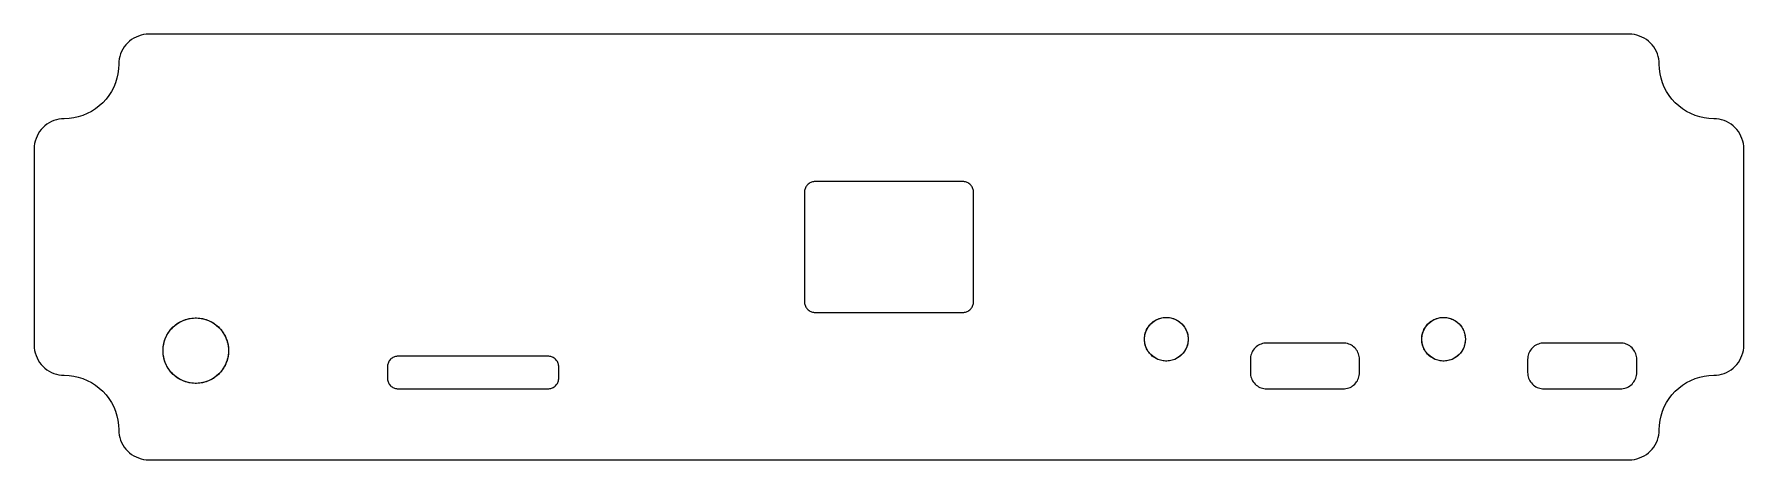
# Model space of a CAD drawing. Header units: millimetres. Extents: x -78 to 78, y -7 to 32.
import ezdxf

# ---------------------------------------------------------------- set-up
doc = ezdxf.new("R2010")
doc.units = ezdxf.units.MM

msp = doc.modelspace()

# ---------------------------------------------------------------- linework, layer by layer
at = {"layer": 'drills_NPTH'}
for centre, radius in [((-63.5, 3), 3), ((25.4, 4.05), 2), ((50.8, 4.05), 2)]:
    msp.add_circle(centre, radius, dxfattribs=at)
at = {"layer": 'holes'}
for points in [[(-7.75, 7.5), (-7.75, 7.41), (-7.73, 7.33), (-7.72, 7.24), (-7.69, 7.16), (-7.66, 7.08), (-7.62, 7), (-7.57, 6.93), (-7.52, 6.86), (-7.46, 6.79), (-7.39, 6.73), (-7.32, 6.68), (-7.25, 6.63), (-7.17, 6.59), (-7.09, 6.56), (-7.01, 6.53), (-6.92, 6.52), (-6.84, 6.5), (-6.75, 6.5), (6.75, 6.5), (6.84, 6.5), (6.92, 6.52), (7.01, 6.53), (7.09, 6.56), (7.17, 6.59), (7.25, 6.63), (7.32, 6.68), (7.39, 6.73), (7.46, 6.79), (7.52, 6.86), (7.57, 6.93), (7.62, 7), (7.66, 7.08), (7.69, 7.16), (7.72, 7.24), (7.73, 7.33), (7.75, 7.41), (7.75, 7.5), (7.75, 17.5), (7.75, 17.59), (7.73, 17.67), (7.72, 17.76), (7.69, 17.84), (7.66, 17.92), (7.62, 18), (7.57, 18.07), (7.52, 18.14), (7.46, 18.21), (7.39, 18.27), (7.32, 18.32), (7.25, 18.37), (7.17, 18.41), (7.09, 18.44), (7.01, 18.47), (6.92, 18.48), (6.84, 18.5), (6.75, 18.5), (-6.75, 18.5), (-6.84, 18.5), (-6.92, 18.48), (-7.01, 18.47), (-7.09, 18.44), (-7.17, 18.41), (-7.25, 18.37), (-7.32, 18.32), (-7.39, 18.27), (-7.46, 18.21), (-7.52, 18.14), (-7.57, 18.07), (-7.62, 18), (-7.66, 17.92), (-7.69, 17.84), (-7.72, 17.76), (-7.73, 17.67), (-7.75, 17.59), (-7.75, 17.5), (-7.75, 7.5)], [(-60.5, 2.93), (-60.51, 2.78), (-60.52, 2.63), (-60.54, 2.49), (-60.57, 2.34), (-60.61, 2.2), (-60.65, 2.06), (-60.7, 1.92), (-60.76, 1.78), (-60.82, 1.65), (-60.89, 1.52), (-60.96, 1.39), (-61.05, 1.27), (-61.13, 1.15), (-61.23, 1.04), (-61.33, 0.93), (-61.43, 0.83), (-61.54, 0.73), (-61.65, 0.63), (-61.77, 0.55), (-61.89, 0.46), (-62.02, 0.39), (-62.15, 0.32), (-62.28, 0.26), (-62.42, 0.2), (-62.56, 0.15), (-62.7, 0.11), (-62.84, 0.07), (-62.99, 0.04), (-63.13, 0.02), (-63.28, 0.01), (-63.43, 0), (-63.57, 0), (-63.72, 0.01), (-63.87, 0.02), (-64.01, 0.04), (-64.16, 0.07), (-64.3, 0.11), (-64.44, 0.15), (-64.58, 0.2), (-64.72, 0.26), (-64.85, 0.32), (-64.98, 0.39), (-65.11, 0.46), (-65.23, 0.55), (-65.35, 0.63), (-65.46, 0.73), (-65.57, 0.83), (-65.67, 0.93), (-65.77, 1.04), (-65.87, 1.15), (-65.95, 1.27), (-66.04, 1.39), (-66.11, 1.52), (-66.18, 1.65), (-66.24, 1.78), (-66.3, 1.92), (-66.35, 2.06), (-66.39, 2.2), (-66.43, 2.34), (-66.46, 2.49), (-66.48, 2.63), (-66.49, 2.78), (-66.5, 2.93), (-66.5, 3.07), (-66.49, 3.22), (-66.48, 3.37), (-66.46, 3.51), (-66.43, 3.66), (-66.39, 3.8), (-66.35, 3.94), (-66.3, 4.08), (-66.24, 4.22), (-66.18, 4.35), (-66.11, 4.48), (-66.04, 4.61), (-65.95, 4.73), (-65.87, 4.85), (-65.77, 4.96), (-65.67, 5.07), (-65.57, 5.17), (-65.46, 5.27), (-65.35, 5.37), (-65.23, 5.45), (-65.11, 5.54), (-64.98, 5.61), (-64.85, 5.68), (-64.72, 5.74), (-64.58, 5.8), (-64.44, 5.85), (-64.3, 5.89), (-64.16, 5.93), (-64.01, 5.96), (-63.87, 5.98), (-63.72, 5.99), (-63.57, 6), (-63.43, 6), (-63.28, 5.99), (-63.13, 5.98), (-62.99, 5.96), (-62.84, 5.93), (-62.7, 5.89), (-62.56, 5.85), (-62.42, 5.8), (-62.28, 5.74), (-62.15, 5.68), (-62.02, 5.61), (-61.89, 5.54), (-61.77, 5.45), (-61.65, 5.37), (-61.54, 5.27), (-61.43, 5.17), (-61.33, 5.07), (-61.23, 4.96), (-61.13, 4.85), (-61.05, 4.73), (-60.96, 4.61), (-60.89, 4.48), (-60.82, 4.35), (-60.76, 4.22), (-60.7, 4.08), (-60.65, 3.94), (-60.61, 3.8), (-60.57, 3.66), (-60.54, 3.51), (-60.52, 3.37), (-60.51, 3.22), (-60.5, 3.07), (-60.5, 2.93)], [(27.4, 3.99), (27.39, 3.87), (27.38, 3.75), (27.36, 3.63), (27.33, 3.51), (27.29, 3.4), (27.25, 3.28), (27.2, 3.17), (27.14, 3.07), (27.08, 2.96), (27.01, 2.86), (26.94, 2.77), (26.86, 2.68), (26.77, 2.59), (26.68, 2.51), (26.59, 2.44), (26.49, 2.37), (26.38, 2.31), (26.28, 2.25), (26.17, 2.2), (26.05, 2.16), (25.94, 2.12), (25.82, 2.09), (25.7, 2.07), (25.58, 2.06), (25.46, 2.05), (25.34, 2.05), (25.22, 2.06), (25.1, 2.07), (24.98, 2.09), (24.86, 2.12), (24.75, 2.16), (24.63, 2.2), (24.52, 2.25), (24.42, 2.31), (24.31, 2.37), (24.21, 2.44), (24.12, 2.51), (24.03, 2.59), (23.94, 2.68), (23.86, 2.77), (23.79, 2.86), (23.72, 2.96), (23.66, 3.07), (23.6, 3.17), (23.55, 3.28), (23.51, 3.4), (23.47, 3.51), (23.44, 3.63), (23.42, 3.75), (23.41, 3.87), (23.4, 3.99), (23.4, 4.11), (23.41, 4.23), (23.42, 4.35), (23.44, 4.47), (23.47, 4.59), (23.51, 4.7), (23.55, 4.82), (23.6, 4.93), (23.66, 5.03), (23.72, 5.14), (23.79, 5.24), (23.86, 5.33), (23.94, 5.42), (24.03, 5.51), (24.12, 5.59), (24.21, 5.66), (24.31, 5.73), (24.42, 5.79), (24.52, 5.85), (24.63, 5.9), (24.75, 5.94), (24.86, 5.98), (24.98, 6.01), (25.1, 6.03), (25.22, 6.04), (25.34, 6.05), (25.46, 6.05), (25.58, 6.04), (25.7, 6.03), (25.82, 6.01), (25.94, 5.98), (26.05, 5.94), (26.17, 5.9), (26.28, 5.85), (26.38, 5.79), (26.49, 5.73), (26.59, 5.66), (26.68, 5.59), (26.77, 5.51), (26.86, 5.42), (26.94, 5.33), (27.01, 5.24), (27.08, 5.14), (27.14, 5.03), (27.2, 4.93), (27.25, 4.82), (27.29, 4.7), (27.33, 4.59), (27.36, 4.47), (27.38, 4.35), (27.39, 4.23), (27.4, 4.11), (27.4, 3.99)], [(52.8, 3.99), (52.79, 3.87), (52.78, 3.75), (52.76, 3.63), (52.73, 3.51), (52.69, 3.4), (52.65, 3.28), (52.6, 3.17), (52.54, 3.07), (52.48, 2.96), (52.41, 2.86), (52.34, 2.77), (52.26, 2.68), (52.17, 2.59), (52.08, 2.51), (51.99, 2.44), (51.89, 2.37), (51.78, 2.31), (51.68, 2.25), (51.57, 2.2), (51.45, 2.16), (51.34, 2.12), (51.22, 2.09), (51.1, 2.07), (50.98, 2.06), (50.86, 2.05), (50.74, 2.05), (50.62, 2.06), (50.5, 2.07), (50.38, 2.09), (50.26, 2.12), (50.15, 2.16), (50.03, 2.2), (49.92, 2.25), (49.82, 2.31), (49.71, 2.37), (49.61, 2.44), (49.52, 2.51), (49.43, 2.59), (49.34, 2.68), (49.26, 2.77), (49.19, 2.86), (49.12, 2.96), (49.06, 3.07), (49, 3.17), (48.95, 3.28), (48.91, 3.4), (48.87, 3.51), (48.84, 3.63), (48.82, 3.75), (48.81, 3.87), (48.8, 3.99), (48.8, 4.11), (48.81, 4.23), (48.82, 4.35), (48.84, 4.47), (48.87, 4.59), (48.91, 4.7), (48.95, 4.82), (49, 4.93), (49.06, 5.03), (49.12, 5.14), (49.19, 5.24), (49.26, 5.33), (49.34, 5.42), (49.43, 5.51), (49.52, 5.59), (49.61, 5.66), (49.71, 5.73), (49.82, 5.79), (49.92, 5.85), (50.03, 5.9), (50.15, 5.94), (50.26, 5.98), (50.38, 6.01), (50.5, 6.03), (50.62, 6.04), (50.74, 6.05), (50.86, 6.05), (50.98, 6.04), (51.1, 6.03), (51.22, 6.01), (51.34, 5.98), (51.45, 5.94), (51.57, 5.9), (51.68, 5.85), (51.78, 5.79), (51.89, 5.73), (51.99, 5.66), (52.08, 5.59), (52.17, 5.51), (52.26, 5.42), (52.34, 5.33), (52.41, 5.24), (52.48, 5.14), (52.54, 5.03), (52.6, 4.93), (52.65, 4.82), (52.69, 4.7), (52.73, 4.59), (52.76, 4.47), (52.78, 4.35), (52.79, 4.23), (52.8, 4.11), (52.8, 3.99)], [(33.1, 1), (33.11, 0.87), (33.12, 0.74), (33.15, 0.61), (33.19, 0.49), (33.24, 0.37), (33.3, 0.25), (33.37, 0.14), (33.45, 0.04), (33.54, -0.06), (33.64, -0.15), (33.74, -0.23), (33.85, -0.3), (33.97, -0.36), (34.09, -0.41), (34.21, -0.45), (34.34, -0.48), (34.47, -0.49), (34.6, -0.5), (41.6, -0.5), (41.73, -0.49), (41.86, -0.48), (41.99, -0.45), (42.11, -0.41), (42.23, -0.36), (42.35, -0.3), (42.46, -0.23), (42.56, -0.15), (42.66, -0.06), (42.75, 0.04), (42.83, 0.14), (42.9, 0.25), (42.96, 0.37), (43.01, 0.49), (43.05, 0.61), (43.08, 0.74), (43.09, 0.87), (43.1, 1), (43.1, 2.2), (43.09, 2.33), (43.08, 2.46), (43.05, 2.59), (43.01, 2.71), (42.96, 2.83), (42.9, 2.95), (42.83, 3.06), (42.75, 3.16), (42.66, 3.26), (42.56, 3.35), (42.46, 3.43), (42.35, 3.5), (42.23, 3.56), (42.11, 3.61), (41.99, 3.65), (41.86, 3.68), (41.73, 3.69), (41.6, 3.7), (34.6, 3.7), (34.47, 3.69), (34.34, 3.68), (34.21, 3.65), (34.09, 3.61), (33.97, 3.56), (33.85, 3.5), (33.74, 3.43), (33.64, 3.35), (33.54, 3.26), (33.45, 3.16), (33.37, 3.06), (33.3, 2.95), (33.24, 2.83), (33.19, 2.71), (33.15, 2.59), (33.12, 2.46), (33.11, 2.33), (33.1, 2.2), (33.1, 1)], [(58.5, 1), (58.51, 0.87), (58.52, 0.74), (58.55, 0.61), (58.59, 0.49), (58.64, 0.37), (58.7, 0.25), (58.77, 0.14), (58.85, 0.04), (58.94, -0.06), (59.04, -0.15), (59.14, -0.23), (59.25, -0.3), (59.37, -0.36), (59.49, -0.41), (59.61, -0.45), (59.74, -0.48), (59.87, -0.49), (60, -0.5), (67, -0.5), (67.13, -0.49), (67.26, -0.48), (67.39, -0.45), (67.51, -0.41), (67.63, -0.36), (67.75, -0.3), (67.86, -0.23), (67.96, -0.15), (68.06, -0.06), (68.15, 0.04), (68.23, 0.14), (68.3, 0.25), (68.36, 0.37), (68.41, 0.49), (68.45, 0.61), (68.48, 0.74), (68.49, 0.87), (68.5, 1), (68.5, 2.2), (68.49, 2.33), (68.48, 2.46), (68.45, 2.59), (68.41, 2.71), (68.36, 2.83), (68.3, 2.95), (68.23, 3.06), (68.15, 3.16), (68.06, 3.26), (67.96, 3.35), (67.86, 3.43), (67.75, 3.5), (67.63, 3.56), (67.51, 3.61), (67.39, 3.65), (67.26, 3.68), (67.13, 3.69), (67, 3.7), (60, 3.7), (59.87, 3.69), (59.74, 3.68), (59.61, 3.65), (59.49, 3.61), (59.37, 3.56), (59.25, 3.5), (59.14, 3.43), (59.04, 3.35), (58.94, 3.26), (58.85, 3.16), (58.77, 3.06), (58.7, 2.95), (58.64, 2.83), (58.59, 2.71), (58.55, 2.59), (58.52, 2.46), (58.51, 2.33), (58.5, 2.2), (58.5, 1)], [(-45.95, 0.5), (-45.95, 0.41), (-45.93, 0.33), (-45.92, 0.24), (-45.89, 0.16), (-45.86, 0.08), (-45.82, 0), (-45.77, -0.07), (-45.72, -0.14), (-45.66, -0.21), (-45.59, -0.27), (-45.52, -0.32), (-45.45, -0.37), (-45.37, -0.41), (-45.29, -0.44), (-45.21, -0.47), (-45.12, -0.48), (-45.04, -0.5), (-44.95, -0.5), (-31.25, -0.5), (-31.16, -0.5), (-31.08, -0.48), (-30.99, -0.47), (-30.91, -0.44), (-30.83, -0.41), (-30.75, -0.37), (-30.68, -0.32), (-30.61, -0.27), (-30.54, -0.21), (-30.48, -0.14), (-30.43, -0.07), (-30.38, 0), (-30.34, 0.08), (-30.31, 0.16), (-30.28, 0.24), (-30.27, 0.33), (-30.25, 0.41), (-30.25, 0.5), (-30.25, 1.5), (-30.25, 1.59), (-30.27, 1.67), (-30.28, 1.76), (-30.31, 1.84), (-30.34, 1.92), (-30.38, 2), (-30.43, 2.07), (-30.48, 2.14), (-30.54, 2.21), (-30.61, 2.27), (-30.68, 2.32), (-30.75, 2.37), (-30.83, 2.41), (-30.91, 2.44), (-30.99, 2.47), (-31.08, 2.48), (-31.16, 2.5), (-31.25, 2.5), (-44.95, 2.5), (-45.04, 2.5), (-45.12, 2.48), (-45.21, 2.47), (-45.29, 2.44), (-45.37, 2.41), (-45.45, 2.37), (-45.52, 2.32), (-45.59, 2.27), (-45.66, 2.21), (-45.72, 2.14), (-45.77, 2.07), (-45.82, 2), (-45.86, 1.92), (-45.89, 1.84), (-45.92, 1.76), (-45.93, 1.67), (-45.95, 1.59), (-45.95, 1.5), (-45.95, 0.5)]]:
    msp.add_lwpolyline(points, close=True, dxfattribs=at)
at = {"layer": 'outline'}
msp.add_lwpolyline([(-78.3, 3.5), (-78.29, 3.26), (-78.26, 3.02), (-78.21, 2.79), (-78.13, 2.56), (-78.04, 2.34), (-77.93, 2.12), (-77.8, 1.92), (-77.66, 1.73), (-77.49, 1.56), (-77.32, 1.39), (-77.13, 1.25), (-76.92, 1.12), (-76.71, 1.01), (-76.49, 0.92), (-76.26, 0.84), (-76.03, 0.79), (-75.79, 0.76), (-75.55, 0.75), (-75.11, 0.73), (-74.68, 0.67), (-74.26, 0.58), (-73.84, 0.45), (-73.44, 0.28), (-73.05, 0.08), (-72.68, -0.15), (-72.34, -0.42), (-72.01, -0.71), (-71.72, -1.04), (-71.45, -1.38), (-71.22, -1.75), (-71.02, -2.14), (-70.85, -2.54), (-70.72, -2.96), (-70.63, -3.38), (-70.57, -3.81), (-70.55, -4.25), (-70.54, -4.49), (-70.51, -4.73), (-70.46, -4.96), (-70.38, -5.19), (-70.29, -5.41), (-70.18, -5.62), (-70.05, -5.83), (-69.91, -6.02), (-69.74, -6.19), (-69.57, -6.36), (-69.38, -6.5), (-69.17, -6.63), (-68.96, -6.74), (-68.74, -6.83), (-68.51, -6.91), (-68.28, -6.96), (-68.04, -6.99), (-67.8, -7), (67.8, -7), (68.04, -6.99), (68.28, -6.96), (68.51, -6.91), (68.74, -6.83), (68.96, -6.74), (69.17, -6.63), (69.38, -6.5), (69.57, -6.36), (69.74, -6.19), (69.91, -6.02), (70.05, -5.83), (70.18, -5.62), (70.29, -5.41), (70.38, -5.19), (70.46, -4.96), (70.51, -4.73), (70.54, -4.49), (70.55, -4.25), (70.57, -3.81), (70.63, -3.38), (70.72, -2.96), (70.85, -2.54), (71.02, -2.14), (71.22, -1.75), (71.45, -1.38), (71.72, -1.04), (72.01, -0.71), (72.34, -0.42), (72.68, -0.15), (73.05, 0.08), (73.44, 0.28), (73.84, 0.45), (74.26, 0.58), (74.68, 0.67), (75.11, 0.73), (75.55, 0.75), (75.79, 0.76), (76.03, 0.79), (76.26, 0.84), (76.49, 0.92), (76.71, 1.01), (76.92, 1.12), (77.13, 1.25), (77.32, 1.39), (77.49, 1.56), (77.66, 1.73), (77.8, 1.92), (77.93, 2.12), (78.04, 2.34), (78.13, 2.56), (78.21, 2.79), (78.26, 3.02), (78.29, 3.26), (78.3, 3.5), (78.3, 21.5), (78.29, 21.74), (78.26, 21.98), (78.21, 22.21), (78.13, 22.44), (78.04, 22.66), (77.93, 22.88), (77.8, 23.08), (77.66, 23.27), (77.49, 23.44), (77.32, 23.61), (77.13, 23.75), (76.92, 23.88), (76.71, 23.99), (76.49, 24.08), (76.26, 24.16), (76.03, 24.21), (75.79, 24.24), (75.55, 24.25), (75.11, 24.27), (74.68, 24.33), (74.26, 24.42), (73.84, 24.55), (73.44, 24.72), (73.05, 24.92), (72.68, 25.15), (72.34, 25.42), (72.01, 25.71), (71.72, 26.04), (71.45, 26.38), (71.22, 26.75), (71.02, 27.14), (70.85, 27.54), (70.72, 27.96), (70.63, 28.38), (70.57, 28.81), (70.55, 29.25), (70.54, 29.49), (70.51, 29.73), (70.46, 29.96), (70.38, 30.19), (70.29, 30.41), (70.18, 30.62), (70.05, 30.83), (69.91, 31.02), (69.74, 31.19), (69.57, 31.36), (69.38, 31.5), (69.17, 31.63), (68.96, 31.74), (68.74, 31.83), (68.51, 31.91), (68.28, 31.96), (68.04, 31.99), (67.8, 32), (-67.8, 32), (-68.04, 31.99), (-68.28, 31.96), (-68.51, 31.91), (-68.74, 31.83), (-68.96, 31.74), (-69.17, 31.63), (-69.38, 31.5), (-69.57, 31.36), (-69.74, 31.19), (-69.91, 31.02), (-70.05, 30.83), (-70.18, 30.62), (-70.29, 30.41), (-70.38, 30.19), (-70.46, 29.96), (-70.51, 29.73), (-70.54, 29.49), (-70.55, 29.25), (-70.57, 28.81), (-70.63, 28.38), (-70.72, 27.96), (-70.85, 27.54), (-71.02, 27.14), (-71.22, 26.75), (-71.45, 26.38), (-71.72, 26.04), (-72.01, 25.71), (-72.34, 25.42), (-72.68, 25.15), (-73.05, 24.92), (-73.44, 24.72), (-73.84, 24.55), (-74.26, 24.42), (-74.68, 24.33), (-75.11, 24.27), (-75.55, 24.25), (-75.79, 24.24), (-76.03, 24.21), (-76.26, 24.16), (-76.49, 24.08), (-76.71, 23.99), (-76.92, 23.88), (-77.13, 23.75), (-77.32, 23.61), (-77.49, 23.44), (-77.66, 23.27), (-77.8, 23.08), (-77.93, 22.88), (-78.04, 22.66), (-78.13, 22.44), (-78.21, 22.21), (-78.26, 21.98), (-78.29, 21.74), (-78.3, 21.5), (-78.3, 3.5)], close=True, dxfattribs=at)

doc.saveas('drawing.dxf')
